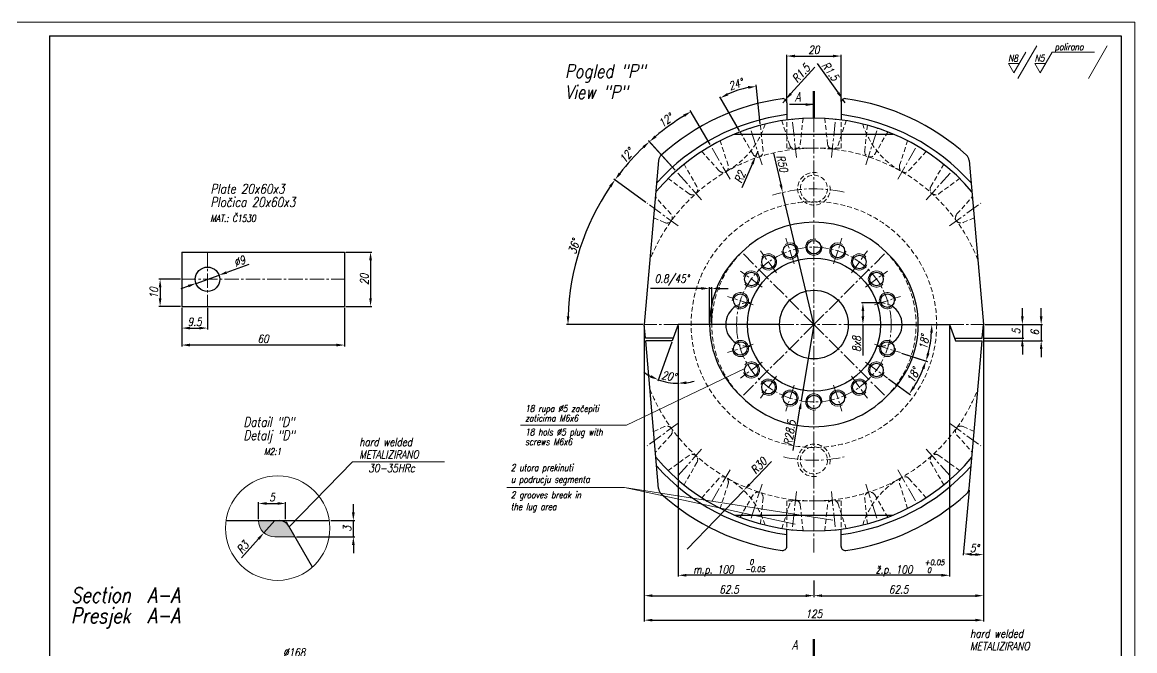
# Model space of a CAD drawing. Extents: x 39 to 1277, y -73 to 631.
# Drawn here: x 469.4 to 879.4, y 399.5 to 631 of the extents above; entities that cross this region are included whole.
import ezdxf

# ---------------------------------------------------------------- set-up
doc = ezdxf.new("R2010")
doc.units = 0
doc.header["$LTSCALE"] = 7
doc.header["$MEASUREMENT"] = 0
doc.linetypes.add('CENTER2', pattern=[1.125, 0.75, -0.125, 0.125, -0.125])
doc.linetypes.add('HIDDEN', pattern=[0.375, 0.25, -0.125])
doc.layers.get('0').update_dxf_attribs({"linetype": 'CONTINUOUS', "lineweight": 15})
for name, color, linetype, lineweight in [('1', 1, 'CENTER2', 15), ('2', 2, 'HIDDEN', 15), ('3', 3, 'CONTINUOUS', 30), ('4', 5, 'CONTINUOUS', 50), ('ENGLISH', 252, 'CONTINUOUS', 18)]:
    doc.layers.add(name, color=color, linetype=linetype, lineweight=lineweight)
doc.styles.add('ITALICT', font='ITALICT.shx', dxfattribs={"width": 0.8, "height": 3})
doc.dimstyles.get("Standard").update_dxf_attribs({"dimtxt": 3, "dimasz": 3, "dimexe": 0.5, "dimexo": 0.5, "dimgap": 0.8, "dimtad": 1, "dimdsep": 46, "dimtxsty": 'ITALICT', "dimcen": 0.09, "dimazin": 2, "dimtfac": 1, "dimtmove": 0, "dimatfit": 3, "dimfxl": 1, "dimtolj": 1, "dimtzin": 0, "dimarcsym": 0})

# ---------------------------------------------------------------- blocks, each defined once
blk = doc.blocks.new('*D4')
at = {"color": 0, "lineweight": -2, "transparency": 16777216}
for p, q in [((751.16, 601.84), (751.16, 619.02)), ((754.16, 618.52), (768.16, 618.52)), ((771.16, 601.84), (771.16, 619.02))]:
    blk.add_line(p, q, dxfattribs=at)
at = {"color": 0, "transparency": 16777216}
for points in [[(754.16, 619.02), (754.16, 618.02), (751.16, 618.52)], [(768.16, 619.02), (768.16, 618.02), (771.16, 618.52)]]:
    blk.add_solid(points, dxfattribs=at)
at = {"color": 0, "transparency": 16777216, "insert": (761.16, 620.82), "char_height": 3, "attachment_point": 5, "style": 'ITALICT'}
blk.add_mtext('\\A1;20', dxfattribs=at)
blk = doc.blocks.new('*D5')
at = {"color": 0, "lineweight": -2, "transparency": 16777216}
for p, q in [((740.46, 583.36), (739.67, 581.53)), ((734.77, 570.11), (738.49, 578.77))]:
    blk.add_line(p, q, dxfattribs=at)
at = {"color": 0, "transparency": 16777216}
blk.add_solid([(738.03, 578.97), (738.95, 578.57), (739.67, 581.53)], dxfattribs=at)
at = {"color": 0, "transparency": 16777216, "insert": (733.92, 573.96), "char_height": 3, "attachment_point": 5, "rotation": 66.7596, "style": 'ITALICT'}
blk.add_mtext('\\A1;R2', dxfattribs=at)
blk = doc.blocks.new('*D6')
at = {"color": 0, "lineweight": -2, "transparency": 16777216}
for p, q in [((722.71, 520.14), (722.71, 533.45)), ((723.59, 520.14), (723.59, 533.45)), ((719.71, 532.95), (700.94, 532.95)), ((723.59, 532.95), (722.71, 532.95)), ((726.59, 532.95), (729.59, 532.95))]:
    blk.add_line(p, q, dxfattribs=at)
at = {"color": 0, "transparency": 16777216}
for points in [[(719.71, 533.45), (719.71, 532.45), (722.71, 532.95)], [(726.59, 533.45), (726.59, 532.45), (723.59, 532.95)]]:
    blk.add_solid(points, dxfattribs=at)
at = {"color": 0, "transparency": 16777216, "insert": (708.83, 536.03), "char_height": 3, "attachment_point": 5, "style": 'ITALICT'}
blk.add_mtext('\\A1;0.8/45%%d', dxfattribs=at)
blk = doc.blocks.new('*D7')
at = {"color": 0, "lineweight": -2, "transparency": 16777216}
for p, q in [((837.99, 522.64), (837.99, 525.64)), ((824.16, 519.64), (838.49, 519.64)), ((837.99, 519.64), (837.99, 514.64)), ((823.73, 514.64), (838.49, 514.64)), ((837.99, 511.64), (837.99, 508.64))]:
    blk.add_line(p, q, dxfattribs=at)
at = {"color": 0, "transparency": 16777216}
for points in [[(837.49, 522.64), (838.49, 522.64), (837.99, 519.64)], [(837.49, 511.64), (838.49, 511.64), (837.99, 514.64)]]:
    blk.add_solid(points, dxfattribs=at)
at = {"color": 0, "transparency": 16777216, "insert": (835.69, 517.14), "char_height": 3, "attachment_point": 5, "rotation": 90, "style": 'ITALICT'}
blk.add_mtext('\\A1;5', dxfattribs=at)
blk = doc.blocks.new('*D8')
at = {"color": 0, "lineweight": -2, "transparency": 16777216}
for p, q in [((844.92, 522.64), (844.92, 525.64)), ((838.49, 519.64), (845.42, 519.64)), ((844.92, 519.64), (844.92, 513.64)), ((823.64, 513.64), (845.42, 513.64)), ((844.92, 510.64), (844.92, 507.64))]:
    blk.add_line(p, q, dxfattribs=at)
at = {"color": 0, "transparency": 16777216}
for points in [[(844.42, 522.64), (845.42, 522.64), (844.92, 519.64)], [(844.42, 510.64), (845.42, 510.64), (844.92, 513.64)]]:
    blk.add_solid(points, dxfattribs=at)
at = {"color": 0, "transparency": 16777216, "insert": (842.62, 516.64), "char_height": 3, "attachment_point": 5, "rotation": 90, "style": 'ITALICT'}
blk.add_mtext('\\A1;6', dxfattribs=at)
blk = doc.blocks.new('*D9')
at = {"color": 0, "lineweight": -2, "transparency": 16777216}
for p, q in [((709.98, 576.49), (700.19, 587.37)), ((699.27, 564.61), (687.44, 573.21))]:
    blk.add_line(p, q, dxfattribs=at)
blk.add_arc((761.16, 519.64), 90.63, 133.8967, 142.1033, dxfattribs=at)
at = {"color": 0, "transparency": 16777216}
for points in [[(697.99, 585.32), (698.67, 584.58), (700.52, 586.99)], [(690.05, 575.01), (689.25, 575.61), (687.84, 572.91)]]:
    blk.add_solid(points, dxfattribs=at)
at = {"color": 0, "transparency": 16777216, "insert": (692.11, 581.83), "char_height": 3, "attachment_point": 5, "rotation": 48, "style": 'ITALICT'}
blk.add_mtext('\\A1;12°', dxfattribs=at)
blk = doc.blocks.new('*D10')
at = {"color": 0, "lineweight": -2, "transparency": 16777216}
for p, q in [((722.91, 585.89), (715.62, 598.52)), ((709.98, 576.49), (700.22, 587.33))]:
    blk.add_line(p, q, dxfattribs=at)
blk.add_arc((761.16, 519.64), 90.58, 121.8976, 130.1024, dxfattribs=at)
at = {"color": 0, "transparency": 16777216}
for points in [[(713.04, 596.98), (713.56, 596.12), (715.87, 598.09)], [(703.14, 588.55), (702.49, 589.31), (700.55, 586.96)]]:
    blk.add_solid(points, dxfattribs=at)
at = {"color": 0, "transparency": 16777216, "insert": (706.57, 594.79), "char_height": 3, "attachment_point": 5, "rotation": 36, "style": 'ITALICT'}
blk.add_mtext('\\A1;12°', dxfattribs=at)
blk = doc.blocks.new('*D11')
at = {"color": 0, "lineweight": -2, "transparency": 16777216}
for p, q in [((746.22, 582.7), (748.94, 571.22)), ((761.16, 519.64), (749.64, 568.3))]:
    blk.add_line(p, q, dxfattribs=at)
at = {"color": 0, "transparency": 16777216}
blk.add_solid([(749.43, 571.33), (748.46, 571.1), (749.64, 568.3)], dxfattribs=at)
at = {"color": 0, "transparency": 16777216, "insert": (749.48, 578.95), "char_height": 3, "attachment_point": 5, "rotation": 283.33, "style": 'ITALICT'}
blk.add_mtext('\\A1;R50', dxfattribs=at)
blk = doc.blocks.new('*D12')
at = {"color": 0, "lineweight": -2, "transparency": 16777216}
for p, q in [((823.66, 479.79), (823.66, 434.4)), ((818.33, 458.71), (816.23, 434.72))]:
    blk.add_line(p, q, dxfattribs=at)
blk.add_arc((823.66, 519.64), 84.74, 267.0284, 267.9716, dxfattribs=at)
at = {"color": 0, "transparency": 16777216}
for points in [[(819.24, 434.52), (819.31, 435.51), (816.28, 435.22)], [(820.67, 435.45), (820.66, 434.45), (823.66, 434.9)]]:
    blk.add_solid(points, dxfattribs=at)
at = {"color": 0, "transparency": 16777216, "insert": (820.34, 437.27), "char_height": 3, "attachment_point": 5, "rotation": 357.6891, "style": 'ITALICT'}
blk.add_mtext('\\A1;5°', dxfattribs=at)
blk = doc.blocks.new('*D13')
at = {"color": 0, "lineweight": -2, "transparency": 16777216}
for p, q in [((698.66, 519.14), (698.66, 419.3)), ((761.16, 425.34), (761.16, 419.3)), ((701.66, 419.8), (758.16, 419.8))]:
    blk.add_line(p, q, dxfattribs=at)
at = {"color": 0, "transparency": 16777216}
for points in [[(701.66, 420.3), (701.66, 419.3), (698.66, 419.8)], [(758.16, 420.3), (758.16, 419.3), (761.16, 419.8)]]:
    blk.add_solid(points, dxfattribs=at)
at = {"color": 0, "transparency": 16777216, "insert": (729.91, 422.1), "char_height": 3, "attachment_point": 5, "style": 'ITALICT'}
blk.add_mtext('\\A1;62.5', dxfattribs=at)
blk = doc.blocks.new('*D14')
at = {"color": 0, "lineweight": -2, "transparency": 16777216}
for p, q in [((823.66, 519.14), (823.66, 419.3)), ((761.16, 425.34), (761.16, 419.3)), ((764.16, 419.8), (820.66, 419.8))]:
    blk.add_line(p, q, dxfattribs=at)
at = {"color": 0, "transparency": 16777216}
for points in [[(764.16, 420.3), (764.16, 419.3), (761.16, 419.8)], [(820.66, 420.3), (820.66, 419.3), (823.66, 419.8)]]:
    blk.add_solid(points, dxfattribs=at)
at = {"color": 0, "transparency": 16777216, "insert": (792.41, 422.1), "char_height": 3, "attachment_point": 5, "style": 'ITALICT'}
blk.add_mtext('\\A1;62.5', dxfattribs=at)
blk = doc.blocks.new('*D15')
at = {"color": 0, "lineweight": -2, "transparency": 16777216}
for p, q in [((698.66, 519.14), (698.66, 410.28)), ((823.66, 519.14), (823.66, 410.28)), ((701.66, 410.78), (820.66, 410.78))]:
    blk.add_line(p, q, dxfattribs=at)
at = {"color": 0, "transparency": 16777216}
for points in [[(701.66, 411.28), (701.66, 410.28), (698.66, 410.78)], [(820.66, 411.28), (820.66, 410.28), (823.66, 410.78)]]:
    blk.add_solid(points, dxfattribs=at)
at = {"color": 0, "transparency": 16777216, "insert": (761.16, 413.08), "char_height": 3, "attachment_point": 5, "style": 'ITALICT'}
blk.add_mtext('\\A1;125', dxfattribs=at)
blk = doc.blocks.new('*D42')
at = {"color": 0, "lineweight": -2, "transparency": 16777216}
for p, q in [((608.63, 396.58), (564.38, 396.58)), ((611.63, 340.92), (611.63, 397.08))]:
    blk.add_line(p, q, dxfattribs=at)
at = {"color": 0, "transparency": 16777216}
blk.add_solid([(608.63, 397.08), (608.63, 396.08), (611.63, 396.58)], dxfattribs=at)
at = {"color": 0, "transparency": 16777216, "insert": (569.63, 398.88), "char_height": 3, "attachment_point": 5, "style": 'ITALICT'}
blk.add_mtext('\\A1;%%c168', dxfattribs=at)
blk = doc.blocks.new('*D46')
at = {"color": 0, "lineweight": -2, "transparency": 16777216}
for p, q in [((741.4, 593.54), (739.89, 607.89)), ((733.72, 591.04), (726.5, 603.54))]:
    blk.add_line(p, q, dxfattribs=at)
blk.add_arc((743.43, 574.22), 33.36, 101.1548, 114.8452, dxfattribs=at)
at = {"color": 0, "transparency": 16777216}
for points in [[(736.9, 607.44), (737.05, 606.45), (739.95, 607.39)], [(729.65, 604.04), (729.19, 604.93), (726.75, 603.1)]]:
    blk.add_solid(points, dxfattribs=at)
at = {"color": 0, "transparency": 16777216, "insert": (732.41, 608.13), "char_height": 3, "attachment_point": 5, "rotation": 18, "style": 'ITALICT'}
blk.add_mtext('\\A1;24°', dxfattribs=at)
blk = doc.blocks.new('*D48')
at = {"color": 0, "lineweight": -2, "transparency": 16777216}
for p, q in [((762.41, 615.73), (770.05, 605)), ((772.66, 601.34), (771.79, 602.56))]:
    blk.add_line(p, q, dxfattribs=at)
at = {"color": 0, "transparency": 16777216}
blk.add_solid([(770.46, 605.29), (769.65, 604.71), (771.79, 602.56)], dxfattribs=at)
at = {"color": 0, "transparency": 16777216, "insert": (767.23, 612.92), "char_height": 3, "attachment_point": 5, "rotation": 305.4766, "style": 'ITALICT'}
blk.add_mtext('\\A1;R1.5', dxfattribs=at)
blk = doc.blocks.new('*D49')
at = {"color": 0, "lineweight": -2, "transparency": 16777216}
for p, q in [((761.55, 614.42), (752.69, 604.67)), ((749.66, 601.34), (750.67, 602.45))]:
    blk.add_line(p, q, dxfattribs=at)
at = {"color": 0, "transparency": 16777216}
blk.add_solid([(752.32, 605), (753.06, 604.33), (750.67, 602.45)], dxfattribs=at)
at = {"color": 0, "transparency": 16777216, "insert": (756.43, 612.2), "char_height": 3, "attachment_point": 5, "rotation": 47.732, "style": 'ITALICT'}
blk.add_mtext('\\A1;R1.5', dxfattribs=at)
blk = doc.blocks.new('*D62')
at = {"color": 0, "lineweight": -2, "transparency": 16777216}
for p, q in [((711.16, 519.14), (711.16, 426.81)), ((811.16, 519.14), (811.16, 426.81)), ((808.16, 427.31), (714.16, 427.31))]:
    blk.add_line(p, q, dxfattribs=at)
at = {"color": 0, "transparency": 16777216}
for points in [[(714.16, 427.81), (714.16, 426.81), (711.16, 427.31)], [(808.16, 427.81), (808.16, 426.81), (811.16, 427.31)]]:
    blk.add_solid(points, dxfattribs=at)
blk = doc.blocks.new('*D63')
at = {"color": 0, "lineweight": -2, "transparency": 16777216}
for p, q in [((785.16, 527.64), (778.72, 527.64)), ((779.22, 524.64), (779.22, 522.64)), ((779.22, 519.64), (779.22, 508.3))]:
    blk.add_line(p, q, dxfattribs=at)
at = {"color": 0, "transparency": 16777216}
for points in [[(778.72, 524.64), (779.72, 524.64), (779.22, 527.64)], [(778.72, 522.64), (779.72, 522.64), (779.22, 519.64)]]:
    blk.add_solid(points, dxfattribs=at)
at = {"color": 0, "transparency": 16777216, "insert": (776.92, 512.47), "char_height": 3, "attachment_point": 5, "rotation": 90, "style": 'ITALICT'}
blk.add_mtext('\\A1;8x8', dxfattribs=at)
blk = doc.blocks.new('*D64')
at = {"color": 0, "lineweight": -2, "transparency": 16777216}
for p, q in [((588.69, 546.32), (598.27, 546.32)), ((597.77, 543.32), (597.77, 529.32)), ((588.69, 526.32), (598.27, 526.32))]:
    blk.add_line(p, q, dxfattribs=at)
at = {"color": 0, "transparency": 16777216}
for points in [[(597.27, 543.32), (598.27, 543.32), (597.77, 546.32)], [(597.27, 529.32), (598.27, 529.32), (597.77, 526.32)]]:
    blk.add_solid(points, dxfattribs=at)
at = {"color": 0, "transparency": 16777216, "insert": (595.47, 536.32), "char_height": 3, "attachment_point": 5, "rotation": 90, "style": 'ITALICT'}
blk.add_mtext('\\A1;20', dxfattribs=at)
blk = doc.blocks.new('*D65')
at = {"color": 0, "lineweight": -2, "transparency": 16777216}
for p, q in [((528.19, 525.82), (528.19, 511.59)), ((588.19, 525.82), (588.19, 511.59)), ((585.19, 512.09), (531.19, 512.09))]:
    blk.add_line(p, q, dxfattribs=at)
at = {"color": 0, "transparency": 16777216}
for points in [[(531.19, 512.59), (531.19, 511.59), (528.19, 512.09)], [(585.19, 512.59), (585.19, 511.59), (588.19, 512.09)]]:
    blk.add_solid(points, dxfattribs=at)
at = {"color": 0, "transparency": 16777216, "insert": (558.19, 514.39), "char_height": 3, "attachment_point": 5, "style": 'ITALICT'}
blk.add_mtext('\\A1;60', dxfattribs=at)
blk = doc.blocks.new('*D66')
at = {"color": 0, "lineweight": -2, "transparency": 16777216}
for p, q in [((528.19, 525.82), (528.19, 517.84)), ((537.69, 525.82), (537.69, 517.84)), ((531.19, 518.34), (534.69, 518.34))]:
    blk.add_line(p, q, dxfattribs=at)
at = {"color": 0, "transparency": 16777216}
for points in [[(531.19, 518.84), (531.19, 517.84), (528.19, 518.34)], [(534.69, 518.84), (534.69, 517.84), (537.69, 518.34)]]:
    blk.add_solid(points, dxfattribs=at)
at = {"color": 0, "transparency": 16777216, "insert": (532.94, 520.64), "char_height": 3, "attachment_point": 5, "style": 'ITALICT'}
blk.add_mtext('\\A1;9.5', dxfattribs=at)
blk = doc.blocks.new('*D67')
at = {"color": 0, "lineweight": -2, "transparency": 16777216}
for p, q in [((527.69, 536.32), (519.72, 536.32)), ((520.22, 533.32), (520.22, 529.32)), ((527.69, 526.32), (519.72, 526.32))]:
    blk.add_line(p, q, dxfattribs=at)
at = {"color": 0, "transparency": 16777216}
for points in [[(519.72, 533.32), (520.72, 533.32), (520.22, 536.32)], [(519.72, 529.32), (520.72, 529.32), (520.22, 526.32)]]:
    blk.add_solid(points, dxfattribs=at)
at = {"color": 0, "transparency": 16777216, "insert": (517.92, 531.32), "char_height": 3, "attachment_point": 5, "rotation": 90, "style": 'ITALICT'}
blk.add_mtext('\\A1;10', dxfattribs=at)
blk = doc.blocks.new('*D68')
at = {"color": 0, "lineweight": -2, "transparency": 16777216}
for p, q in [((552.97, 541.75), (544.76, 538.83)), ((533.45, 534.81), (541.93, 537.83)), ((530.62, 533.81), (527.8, 532.8))]:
    blk.add_line(p, q, dxfattribs=at)
at = {"color": 0, "transparency": 16777216}
for points in [[(544.59, 539.3), (544.92, 538.36), (541.93, 537.83)], [(530.46, 534.28), (530.79, 533.34), (533.45, 534.81)]]:
    blk.add_solid(points, dxfattribs=at)
at = {"color": 0, "transparency": 16777216, "insert": (549.5, 542.96), "char_height": 3, "attachment_point": 5, "rotation": 19.5748, "style": 'ITALICT'}
blk.add_mtext('\\A1;∅9', dxfattribs=at)
blk = doc.blocks.new('*D72')
at = {"color": 0, "lineweight": -2, "transparency": 16777216}
for p, q in [((699.27, 564.61), (687.43, 573.21)), ((698.16, 519.64), (670.03, 519.64))]:
    blk.add_line(p, q, dxfattribs=at)
blk.add_arc((761.16, 519.64), 90.64, 145.8965, 178.1035, dxfattribs=at)
at = {"color": 0, "transparency": 16777216}
for points in [[(685.7, 570.75), (686.52, 570.18), (687.84, 572.92)], [(671.07, 522.64), (670.07, 522.65), (670.53, 519.64)]]:
    blk.add_solid(points, dxfattribs=at)
at = {"color": 0, "transparency": 16777216, "insert": (672.77, 548.36), "char_height": 3, "attachment_point": 5, "rotation": 72, "style": 'ITALICT'}
blk.add_mtext('\\A1;36°', dxfattribs=at)
blk = doc.blocks.new('*D73')
at = {"color": 0, "lineweight": -2, "transparency": 16777216}
for p, q in [((745.56, 469.24), (737.38, 460.73)), ((714.5, 436.95), (735.3, 458.57))]:
    blk.add_line(p, q, dxfattribs=at)
at = {"color": 0, "transparency": 16777216}
blk.add_solid([(737.02, 461.08), (737.74, 460.39), (735.3, 458.57)], dxfattribs=at)
at = {"color": 0, "transparency": 16777216, "insert": (740.85, 467.66), "char_height": 3, "attachment_point": 5, "rotation": 46.1102, "style": 'ITALICT'}
blk.add_mtext('\\A1;R30', dxfattribs=at)
blk = doc.blocks.new('*D83')
at = {"color": 0, "lineweight": -2, "transparency": 16777216}
for p, q in [((761.16, 519.64), (756.51, 491.53)), ((753.48, 473.2), (756.02, 488.57))]:
    blk.add_line(p, q, dxfattribs=at)
at = {"color": 0, "transparency": 16777216}
blk.add_solid([(755.53, 488.65), (756.52, 488.49), (756.51, 491.53)], dxfattribs=at)
at = {"color": 0, "transparency": 16777216, "insert": (752.24, 479.78), "char_height": 3, "attachment_point": 5, "rotation": 80.6045, "style": 'ITALICT'}
blk.add_mtext('\\A1;R28.5', dxfattribs=at)
blk = doc.blocks.new('*D84')
at = {"color": 0, "lineweight": -2, "transparency": 16777216}
blk.add_line((793.5, 509.14), (802.97, 506.06), dxfattribs=at)
blk.add_arc((761.16, 519.64), 43.46, 345.9561, 356.0439, dxfattribs=at)
at = {"color": 0, "transparency": 16777216}
for points in [[(804.02, 516.66), (805.02, 516.63), (804.62, 519.64)], [(803.8, 508.96), (802.84, 509.24), (802.49, 506.22)]]:
    blk.add_solid(points, dxfattribs=at)
at = {"color": 0, "transparency": 16777216, "insert": (801.81, 513.21), "char_height": 3, "attachment_point": 5, "rotation": 81, "style": 'ITALICT'}
blk.add_mtext('\\A1;18°', dxfattribs=at)
blk = doc.blocks.new('*D85')
at = {"color": 0, "lineweight": -2, "transparency": 16777216}
for p, q in [((793.5, 509.14), (802.95, 506.07)), ((788.67, 499.66), (796.71, 493.82))]:
    blk.add_line(p, q, dxfattribs=at)
blk.add_arc((761.16, 519.64), 43.43, 327.9583, 338.0417, dxfattribs=at)
at = {"color": 0, "transparency": 16777216}
for points in [[(800.98, 503.57), (801.92, 503.23), (802.47, 506.22)], [(798.4, 496.32), (797.57, 496.88), (796.3, 494.11)]]:
    blk.add_solid(points, dxfattribs=at)
at = {"color": 0, "transparency": 16777216, "insert": (797.81, 500.97), "char_height": 3, "attachment_point": 5, "rotation": 63, "style": 'ITALICT'}
blk.add_mtext('\\A1;18°', dxfattribs=at)
blk = doc.blocks.new('*D86')
at = {"color": 0, "lineweight": -2, "transparency": 16777216}
for p, q in [((711.16, 518.64), (711.16, 497.52)), ((708.81, 513.17), (703.6, 498.85))]:
    blk.add_line(p, q, dxfattribs=at)
for start, end in [(234.0919, 242.0459), (250, 270), (277.9541, 285.9081)]:
    blk.add_arc((711.16, 519.64), 21.63, start, end, dxfattribs=at)
at = {"color": 0, "transparency": 16777216}
for points in [[(701.23, 501), (700.82, 500.08), (703.77, 499.32)], [(714.19, 497.73), (714.12, 498.72), (711.16, 498.02)]]:
    blk.add_solid(points, dxfattribs=at)
at = {"color": 0, "transparency": 16777216, "insert": (707.73, 500.62), "char_height": 3, "attachment_point": 5, "rotation": 349.7577, "style": 'ITALICT'}
blk.add_mtext('\\A1;20°', dxfattribs=at)
blk = doc.blocks.new('*D95')
at = {"color": 0, "lineweight": -2, "transparency": 16777216}
for p, q in [((562.48, 447.45), (558.49, 442.97)), ((550.25, 433.7), (556.5, 440.72))]:
    blk.add_line(p, q, dxfattribs=at)
at = {"color": 0, "transparency": 16777216}
blk.add_solid([(556.13, 441.06), (556.87, 440.39), (558.49, 442.97)], dxfattribs=at)
at = {"color": 0, "transparency": 16777216, "insert": (550.66, 437.62), "char_height": 3, "attachment_point": 5, "rotation": 48.3481, "style": 'ITALICT'}
blk.add_mtext('\\A1;R3', dxfattribs=at)
blk = doc.blocks.new('*D96')
at = {"color": 0, "lineweight": -2, "transparency": 16777216}
for p, q in [((591.43, 450.45), (591.43, 453.45)), ((583.08, 447.45), (591.93, 447.45)), ((591.43, 441.45), (591.43, 447.45)), ((570.44, 441.45), (591.93, 441.45)), ((591.43, 438.45), (591.43, 435.45))]:
    blk.add_line(p, q, dxfattribs=at)
at = {"color": 0, "transparency": 16777216}
for points in [[(590.93, 450.45), (591.93, 450.45), (591.43, 447.45)], [(590.93, 438.45), (591.93, 438.45), (591.43, 441.45)]]:
    blk.add_solid(points, dxfattribs=at)
at = {"color": 0, "transparency": 16777216, "insert": (589.13, 444.45), "char_height": 3, "attachment_point": 5, "rotation": 90, "style": 'ITALICT'}
blk.add_mtext('\\A1;3', dxfattribs=at)
blk = doc.blocks.new('*D97')
at = {"color": 0, "lineweight": -2, "transparency": 16777216}
for p, q in [((556.48, 447.95), (556.48, 454.26)), ((559.48, 453.76), (563.48, 453.76)), ((566.48, 447.95), (566.48, 454.26))]:
    blk.add_line(p, q, dxfattribs=at)
at = {"color": 0, "transparency": 16777216}
for points in [[(559.48, 454.26), (559.48, 453.26), (556.48, 453.76)], [(563.48, 454.26), (563.48, 453.26), (566.48, 453.76)]]:
    blk.add_solid(points, dxfattribs=at)
at = {"color": 0, "transparency": 16777216, "insert": (561.48, 456.06), "char_height": 3, "attachment_point": 5, "style": 'ITALICT'}
blk.add_mtext('\\A1;5', dxfattribs=at)

msp = doc.modelspace()

# ---------------------------------------------------------------- hatches: boundary and pattern name
h = msp.add_hatch(color=256)
h.dxf.hatch_style = 1
h.paths.add_polyline_path([(569.9442, 441.4484), (567.6348, 445.4484, 0.26794919), (564.1707, 447.4484), (556.4801, 447.4484, 0.41421356), (562.4801, 441.4484)])

# ---------------------------------------------------------------- linework, layer by layer
for p, q in [((459.4079, 630.9628), (879.4079, 630.9628)), ((879.4079, 630.9628), (879.4079, 12.3608)), ((839.3242, 620.0084), (834.8661, 612.2867)), ((843.3166, 622.3451), (836.354, 610.2855)), ((849.0134, 620.0084), (844.5553, 612.2867)), ((849.0134, 620.0084), (864.5905, 620.0084)), ((869.2749, 622.3451), (862.3123, 610.2855)), ((832.8626, 615.7569), (836.8696, 615.7569)), ((834.8661, 612.2867), (832.8626, 615.7569)), ((842.5518, 615.7569), (846.5588, 615.7569)), ((844.5553, 612.2867), (842.5518, 615.7569)), ((692.0413, 482.6299), (735.6846, 503.5092)), ((653.0171, 482.6299), (692.0413, 482.6299)), ((591.0814, 469.0743), (567.8376, 445.0972)), ((625.0301, 469.0743), (591.0814, 469.0743)), ((647.9492, 459.5866), (691.3542, 459.5866)), ((768.1589, 447.6477), (691.3542, 459.5866)), ((691.3542, 459.5866), (754.298, 446.1823)), ((562.4801, 441.4484), (569.9442, 441.4484))]:
    msp.add_line(p, q)
msp.add_circle((563.545, 444.6808), 19.2369)
for centre, radius, start, end in [((752.3573, 546.7492), 3, 182.315932, 125.92906), ((761.1642, 548.1441), 3, 76.032131, 8.795475), ((769.9712, 546.7492), 3, 54.07094, 357.684068), ((744.4124, 542.7011), 3, 200.315932, 143.92906), ((777.9161, 542.7011), 3, 36.07094, 339.684068), ((738.1073, 536.3959), 3, 218.315932, 161.92906), ((784.2212, 536.3959), 3, 18.07094, 321.684068), ((734.0591, 528.4511), 3, 236.315932, 179.92906), ((788.2694, 528.4511), 3, 0.07094, 303.684068), ((734.0591, 510.8371), 3, 180.07094, 123.684068), ((788.2694, 510.8371), 3, 56.315932, 359.92906), ((738.1073, 502.8922), 3, 198.07094, 141.684068), ((784.2212, 502.8922), 3, 38.315932, 341.92906), ((744.4124, 496.5871), 3, 216.07094, 159.684068), ((777.9161, 496.5871), 3, 20.315932, 323.92906), ((752.3573, 492.539), 3, 234.07094, 177.684068), ((761.1642, 491.1441), 3, 351.204525, 283.967869), ((769.9712, 492.539), 3, 2.315932, 305.92906), ((562.4801, 447.4484), 6, 180, 270)]:
    msp.add_arc(centre, radius, start, end)
at = {"layer": '1'}
for p, q in [((761.1642, 519.6441), (761.1642, 604.4283)), ((754.7007, 581.1402), (753.2201, 595.2277)), ((767.6277, 581.1402), (769.1084, 595.2277)), ((742.0562, 578.4525), (737.6789, 591.9244)), ((780.2723, 578.4525), (784.6495, 591.9244)), ((730.2468, 573.1946), (723.1642, 585.462)), ((792.0817, 573.1946), (799.1642, 585.462)), ((719.7886, 565.5963), (710.3103, 576.1231)), ((802.5398, 565.5963), (812.0182, 576.1231)), ((711.1388, 555.9897), (699.6789, 564.3157)), ((811.1897, 555.9897), (822.6495, 564.3157)), ((753.9023, 541.9939), (750.8122, 551.5045)), ((768.4261, 541.9939), (771.5163, 551.5045)), ((537.6898, 546.3207), (537.6898, 526.3207)), ((761.1642, 519.6441), (734.5417, 546.2666)), ((747.3513, 538.656), (741.4734, 546.7461)), ((761.1642, 519.6441), (787.7868, 546.2666)), ((774.9772, 538.656), (780.855, 546.7461)), ((742.1523, 533.457), (734.0622, 539.3349)), ((780.1761, 533.457), (788.2663, 539.3349)), ((528.1898, 536.3207), (588.1898, 536.3207)), ((738.8144, 526.906), (729.3038, 529.9961)), ((783.5141, 526.906), (793.0246, 529.9961)), ((711.1642, 519.6441), (698.6642, 519.6441)), ((761.1642, 519.6441), (734.5417, 493.0215)), ((748.5142, 519.6441), (773.8142, 519.6441)), ((761.1642, 519.6441), (787.7868, 493.0215)), ((761.1642, 519.6441), (761.1642, 434.8599)), ((811.1642, 519.6441), (823.6642, 519.6441)), ((738.8144, 512.3822), (729.3038, 509.292)), ((783.5141, 512.3822), (793.0246, 509.292)), ((742.1523, 505.8311), (734.0622, 499.9533)), ((780.1761, 505.8311), (788.2663, 499.9533)), ((747.3513, 500.6322), (741.4734, 492.542)), ((774.9772, 500.6322), (780.855, 492.542)), ((753.9023, 497.2942), (750.8122, 487.7837)), ((768.4261, 497.2942), (771.5163, 487.7837)), ((711.1388, 483.2984), (699.6789, 474.9724)), ((811.1897, 483.2984), (822.6495, 474.9724)), ((719.7886, 473.6918), (710.3103, 463.1651)), ((802.5398, 473.6918), (812.0182, 463.1651)), ((730.2468, 466.0935), (723.1642, 453.8261)), ((792.0817, 466.0935), (799.1642, 453.8261)), ((742.0562, 460.8356), (737.6789, 447.3638)), ((780.2723, 460.8356), (784.6495, 447.3638)), ((754.7007, 458.1479), (753.2201, 444.0604)), ((767.6277, 458.1479), (769.1084, 444.0604))]:
    msp.add_line(p, q, dxfattribs=at)
for radius, start, end in [(50, 77.077478, 107.769949), (28.5, 0.000016, 179.999984), (28.5, 180.000016, 359.999984), (50, 257.077478, 282.922522)]:
    msp.add_arc((761.1642, 519.6441), radius, start, end, dxfattribs=at)
at = {"layer": '2'}
for p, q in [((752.2587, 585.659), (749.3163, 594.7149)), ((751.1642, 584.5941), (751.1642, 594.9833)), ((756.1499, 586.068), (757.1452, 595.5377)), ((766.1786, 586.068), (765.1833, 595.5377)), ((770.0698, 585.659), (773.0122, 594.7149)), ((771.1642, 584.5941), (771.1642, 594.9833)), ((738.728, 582.3648), (733.9671, 590.6111)), ((742.4491, 583.5739), (741.4538, 593.0436)), ((779.8793, 583.5739), (780.8746, 593.0436)), ((783.6004, 582.3648), (788.3614, 590.6111)), ((729.5663, 578.2858), (726.6239, 587.3417)), ((792.7621, 578.2858), (795.7046, 587.3417)), ((726.1779, 576.3295), (719.8065, 583.4057)), ((761.1642, 584.5941), (751.1642, 584.5941)), ((761.1642, 584.5941), (771.1642, 584.5941)), ((796.1505, 576.3295), (802.5219, 583.4057)), ((718.0645, 570.4348), (713.3036, 578.681)), ((804.2639, 570.4348), (809.0249, 578.681)), ((715.1569, 567.8167), (707.4535, 573.4136)), ((807.1716, 567.8167), (814.8749, 573.4136)), ((708.4464, 560.3639), (702.7776, 566.6598)), ((813.8821, 560.3639), (819.5509, 566.6598)), ((706.1466, 557.1986), (702.1072, 558.9971)), ((816.1818, 557.1986), (820.2213, 558.9971)), ((706.1466, 482.0895), (702.1072, 480.2911)), ((816.1818, 482.0895), (820.2213, 480.2911)), ((708.4464, 478.9242), (702.7776, 472.6283)), ((813.8821, 478.9242), (819.5509, 472.6283)), ((715.1569, 471.4714), (707.4535, 465.8746)), ((718.0645, 468.8534), (713.3036, 460.6071)), ((804.2639, 468.8534), (809.0249, 460.6071)), ((807.1716, 471.4714), (814.8749, 465.8746)), ((726.1779, 462.9586), (719.8065, 455.8825)), ((729.5663, 461.0023), (726.6239, 451.9465)), ((792.7621, 461.0023), (795.7046, 451.9465)), ((796.1505, 462.9586), (802.5219, 455.8825)), ((738.728, 456.9233), (733.9671, 448.6771)), ((742.4491, 455.7142), (741.4538, 446.2445)), ((779.8793, 455.7142), (780.8746, 446.2445)), ((783.6004, 456.9233), (788.3614, 448.6771)), ((752.2587, 453.6291), (749.3163, 444.5733)), ((751.1642, 454.6941), (751.1642, 444.3048)), ((761.1642, 454.6941), (751.1642, 454.6941)), ((756.1499, 453.2202), (757.1452, 443.7504)), ((761.1642, 454.6941), (771.1642, 454.6941)), ((766.1786, 453.2202), (765.1833, 443.7504)), ((770.0698, 453.6291), (773.0122, 444.5733)), ((771.1642, 454.6941), (771.1642, 444.3048)), ((567.6348, 445.4484), (566.4801, 447.4484))]:
    msp.add_line(p, q, dxfattribs=at)
for centre, radius in [((761.1642, 569.6441), 5), ((761.1642, 519.6441), 45.25), ((761.1642, 469.6441), 5)]:
    msp.add_circle(centre, radius, dxfattribs=at)
for centre, radius, start, end in [((714.5008, 602.3364), 30, 299.436134, 342.833101), ((807.8277, 602.3364), 30, 197.166899, 240.563866), ((761.1642, 519.6441), 64.95, 21.540868, 158.459132), ((740.4601, 583.3648), 2, 210, 6), ((754.1608, 586.277), 2, 198, 354), ((768.1676, 586.277), 2, 186, 342), ((781.8684, 583.3648), 2, 174, 330), ((727.6642, 577.6678), 2, 222, 18), ((794.6642, 577.6678), 2, 162, 318), ((761.1642, 569.6441), 6, 78.435826, 13.869365), ((716.3325, 569.4348), 2, 234, 30), ((805.996, 569.4348), 2, 150, 306), ((706.9601, 559.0257), 2, 246, 42), ((815.3684, 559.0257), 2, 138, 294), ((761.1642, 519.6441), 37.65, 134.999991, 225), ((761.1642, 519.6441), 37.65, 315, 45.000009), ((736.6642, 519.6441), 8, 91.720313, 121.236054), ((785.6642, 519.6441), 8, 58.763946, 88.279687), ((736.6642, 519.6441), 8, 238.763946, 268.279687), ((785.6642, 519.6441), 8, 271.720313, 301.236054), ((761.1642, 519.6441), 64.95, 201.540868, 338.459132), ((706.9601, 480.2625), 2, 318, 114), ((815.3684, 480.2625), 2, 66, 222), ((761.1642, 469.6441), 6, 346.130635, 281.564174), ((716.3325, 469.8534), 2, 330, 126), ((805.996, 469.8534), 2, 54, 210), ((727.6642, 461.6204), 2, 342, 138), ((794.6642, 461.6204), 2, 42, 198), ((714.5008, 436.9517), 30, 17.166899, 60.563866), ((807.8277, 436.9517), 30, 119.436134, 162.833101), ((740.4601, 455.9233), 2, 354, 150), ((781.8684, 455.9233), 2, 30, 186), ((754.1608, 453.0111), 2, 6, 162), ((768.1676, 453.0111), 2, 18, 174)]:
    msp.add_arc(centre, radius, start, end, dxfattribs=at)
at = {"layer": '3'}
for p, q in [((479.4079, 625.9628), (479.4079, 17.3608)), ((479.4079, 625.9628), (874.4079, 625.9628)), ((874.4079, 625.9628), (874.4079, 17.3608)), ((751.1642, 601.3386), (751.1642, 594.9833)), ((771.1642, 601.3386), (771.1642, 594.9833)), ((731.9242, 589.7941), (790.4042, 589.7941)), ((703.9515, 580.0782), (698.6642, 519.6441)), ((818.3769, 580.0782), (823.6642, 519.6441)), ((528.1898, 546.3207), (588.1898, 546.3207)), ((528.1898, 546.3207), (528.1898, 526.3207)), ((588.1898, 546.3207), (588.1898, 526.3207)), ((528.1898, 526.3207), (588.1898, 526.3207)), ((699.1017, 514.6441), (698.6642, 519.6441)), ((711.1642, 519.6441), (708.9804, 513.6441)), ((748.5142, 519.6441), (711.1642, 519.6441)), ((773.8142, 519.6441), (811.1642, 519.6441)), ((811.1642, 519.6441), (813.3481, 513.6441)), ((823.2268, 514.6441), (823.6642, 519.6441)), ((709.3444, 514.6441), (699.1017, 514.6441)), ((703.9515, 459.21), (699.1892, 513.6441)), ((708.9804, 513.6441), (699.1892, 513.6441)), ((812.9841, 514.6441), (823.2268, 514.6441)), ((813.3481, 513.6441), (823.1393, 513.6441)), ((818.3769, 459.21), (823.1393, 513.6441)), ((544.5082, 447.4484), (582.5818, 447.4484)), ((731.9242, 449.4941), (790.4042, 449.4941)), ((576.3608, 430.3345), (567.6348, 445.4484)), ((751.1642, 437.9495), (751.1642, 444.3048)), ((771.1642, 437.9495), (771.1642, 444.3048))]:
    msp.add_line(p, q, dxfattribs=at)
for centre, radius in [((761.1642, 548.1441), 2.5), ((752.3573, 546.7492), 2.5), ((769.9712, 546.7492), 2.5), ((761.1642, 519.6441), 24.5), ((744.4124, 542.7011), 2.5), ((777.9161, 542.7011), 2.5), ((537.6898, 536.3207), 4.5), ((738.1073, 536.3959), 2.5), ((784.2212, 536.3959), 2.5), ((734.0591, 528.4511), 2.5), ((761.1642, 519.6441), 12.65), ((788.2694, 528.4511), 2.5), ((734.0591, 510.8371), 2.5), ((788.2694, 510.8371), 2.5), ((738.1073, 502.8922), 2.5), ((784.2212, 502.8922), 2.5), ((744.4124, 496.5871), 2.5), ((777.9161, 496.5871), 2.5), ((752.3573, 492.539), 2.5), ((761.1642, 491.1441), 2.5), ((769.9712, 492.539), 2.5)]:
    msp.add_circle(centre, radius, dxfattribs=at)
for centre, radius, start, end in [((761.1642, 519.6441), 84, 98.012778, 132.023361), ((749.6642, 601.3386), 1.5, 0, 98.012778), ((772.6642, 601.3386), 1.5, 81.987222, 180), ((761.1642, 519.6441), 84, 47.976639, 81.987222), ((761.1642, 519.6441), 76, 39.991307, 140.008693), ((761.1642, 519.6441), 77.95, 97.370637, 138.01042), ((761.1642, 519.6441), 77.95, 41.98958, 82.629363), ((706.9401, 579.8167), 3, 132.023361, 175), ((815.3884, 579.8167), 3, 5, 47.976639), ((761.1642, 519.6441), 37.65, 44.999975, 134.999975), ((758.5906, 519.6441), 35.8763, 132.092389, 227.907639), ((763.7379, 519.6441), 35.8763, 312.092361, 47.907611), ((736.6642, 519.6441), 8, 121.236054, 238.76385), ((736.6642, 519.6441), 8, 80.603523, 91.720313), ((785.6642, 519.6441), 8, 88.279687, 99.396477), ((785.6642, 519.6441), 8, 301.23615, 58.763946), ((736.6642, 519.6441), 8, 268.279726, 279.396477), ((785.6642, 519.6441), 8, 260.603523, 271.720274), ((761.1642, 519.6441), 37.65, 224.999999, 315.000025), ((761.1642, 519.6441), 76, 219.991307, 320.008693), ((761.1642, 519.6441), 77.95, 221.98958, 262.629363), ((761.1642, 519.6441), 77.95, 277.370637, 318.01042), ((706.9401, 459.4714), 3, 185, 227.976639), ((815.3884, 459.4714), 3, 312.023361, 355), ((761.1642, 519.6441), 84, 227.976639, 261.987222), ((761.1642, 519.6441), 84, 278.012778, 312.023361), ((564.1707, 443.4484), 4, 30, 90), ((749.6642, 437.9495), 1.5, 261.987222, 0), ((772.6642, 437.9495), 1.5, 180, 278.012778)]:
    msp.add_arc(centre, radius, start, end, dxfattribs=at)
at = {"layer": '4'}
for p, q in [((761.1642, 605.6441), (761.1642, 595.6441)), ((761.1642, 403.8369), (761.1642, 393.8369))]:
    msp.add_line(p, q, dxfattribs=at)

# ---------------------------------------------------------------- texts
at = {"style": 'ITALICT', "width": 0.8}
for s, height, p in [('polirano', 2.5, (849.898, 620.6764)), ('Pogled "P"', 5, (669.3861, 610.4706)), ('N8', 2.5, (832.7684, 616.455)), ('N5', 2.5, (842.5463, 616.4995)), ('A', 3.5, (754.1202, 601.7695)), ('Pločica 20x60x3', 3.5, (538.7476, 562.9928)), ('MAT.: Č1530', 2.5, (538.7476, 557.5238)), ('18 rupa %%C5 začepiti', 2.5, (654.7469, 487.4765)), ('zaticima M6x6', 2.5, (654.7469, 483.9077)), ('Detalj "D"', 3.5, (550.9737, 477.1185)), ('M2:1', 2.5, (558.5158, 471.6495)), ('METALIZIRANO', 3, (593.5965, 470.2736)), ('30-35HRc', 3, (596.9574, 465.2653)), ('2 utora prekinuti', 2.5, (649.4874, 465.6986)), ('u podrucju segmenta', 2.5, (649.4874, 461.3605)), ('m.p. 100', 3, (716.6909, 427.9104)), ('-0.05', 2, (735.8273, 428.5325)), ('  0', 2, (734.9493, 431.1714)), ('ž.p. 100', 3, (783.9458, 427.9104)), ('+0.05', 2, (801.9611, 431.0348)), ('  0', 2, (800.4237, 428.1575)), ('Presjek  A-A', 5.625, (487.3933, 409.6677)), ('A', 3.5, (752.9969, 399.9623)), ('METALIZIRANO', 3, (818.739, 399.7151))]:
    msp.add_text(s, height=height, dxfattribs=at).set_placement(p)
at = {"layer": 'ENGLISH', "style": 'ITALICT', "width": 0.8}
for s, height, p in [('View "P"', 5, (669.3861, 602.7305)), ('Plate 20x60x3', 3.5, (538.7476, 567.8864)), ('Datail "D"', 3.5, (550.9737, 482.0121)), ('18 hols %%C5 plug with', 2.5, (654.7469, 478.7965)), ('hard welded', 3, (593.5965, 474.8931)), ('screws M6x6', 2.5, (654.7469, 475.2277)), ('2 grooves break in', 2.5, (649.4874, 455.6699)), ('the lug area', 2.5, (649.4874, 451.3318)), ('Section  A-A', 5.625, (487.3933, 417.2132)), ('hard welded', 3, (818.739, 404.3345))]:
    msp.add_text(s, height=height, dxfattribs=at).set_placement(p)

# ---------------------------------------------------------------- dimensions: what is measured, and where the dimension line sits
for base, p1, p2, picture, middle in [((771.1642, 618.5166), (751.1642, 601.3386), (771.1642, 601.3386), '*D4', (761.1642, 620.8166)), ((528.1898, 512.0882), (588.1898, 526.3207), (528.1898, 526.3207), '*D65', (558.1898, 514.3882)), ((537.6898, 518.3397), (528.1898, 526.3207), (537.6898, 526.3207), '*D66', (532.9398, 520.6397)), ((761.1642, 419.8019), (698.6642, 519.6441), (761.1642, 425.8356), '*D13', (729.9142, 422.1019)), ((823.6642, 410.7824), (698.6642, 519.6441), (823.6642, 519.6441), '*D15', (761.1642, 413.0824))]:
    dim = msp.add_linear_dim(base=base, p1=p1, p2=p2, dimstyle='Standard')
    dim.commit()
    dim.dimension.update_dxf_attribs({"geometry": picture, "text_midpoint": middle})
for center, mpoint, picture, middle in [((749.6642, 601.3386), (750.6731, 602.4486), '*D49', (756.4274, 612.1991)), ((772.6642, 601.3386), (771.7937, 602.5601), '*D48', (767.2329, 612.9227)), ((761.1642, 519.6441), (749.6363, 568.297), '*D11', (749.4765, 578.9471)), ((761.1642, 519.6441), (756.5116, 491.5264), '*D83', (752.2369, 479.781)), ((714.5008, 436.9517), (735.299, 458.5719), '*D73', (740.8515, 467.6615))]:
    dim = msp.add_radius_dim(center=center, mpoint=mpoint, dimstyle='Standard')
    dim.commit()
    dim.dimension.update_dxf_attribs({"geometry": picture, "text_midpoint": middle})
for base, line1, line2, picture, middle in [((735.363, 606.5819), ((742.4491, 583.5739), (741.4538, 593.0436)), ((738.728, 582.3648), (733.9671, 590.6111)), '*D46', (732.4142, 608.1275)), ((710.5105, 594.7413), ((730.2468, 573.1946), (723.1642, 585.462)), ((719.7886, 565.5963), (710.3103, 576.1231)), '*D10', (706.5686, 594.7885)), ((695.9717, 582.5997), ((719.7886, 565.5963), (710.3103, 576.1231)), ((711.1388, 555.9897), (699.6789, 564.3157)), '*D9', (692.1051, 581.8252)), ((678.3613, 556.5103), ((711.1642, 519.6441), (698.6642, 519.6441)), ((711.1388, 555.9897), (699.6789, 564.3157)), '*D72', (672.7739, 548.3638)), ((803.6714, 510.6089), ((783.5141, 512.3822), (793.0246, 509.292)), ((773.8142, 519.6441), (811.1642, 519.6441)), '*D84', (801.8143, 513.2057)), ((798.7789, 497.9272), ((780.1761, 505.8311), (788.2663, 499.9533)), ((783.5141, 512.3822), (793.0246, 509.292)), '*D85', (797.8146, 500.9698))]:
    dim = msp.add_angular_dim_2l(base=base, line1=line1, line2=line2, dimstyle='Standard')
    dim.commit()
    dim.dimension.update_dxf_attribs({"geometry": picture, "text_midpoint": middle})
dim = msp.add_radius_dim(center=(740.4601, 583.3648), mpoint=(739.6709, 581.5271), dimstyle='Standard')
dim.commit()
dim.dimension.update_dxf_attribs({"geometry": '*D5', "text_midpoint": (736.0309, 573.0508), "dimtype": 164})
dim = msp.add_diameter_dim_2p(p1=(533.4498, 534.813), p2=(541.9297, 537.8283), dimstyle='Standard')
dim.commit()
dim.dimension.update_dxf_attribs({"geometry": '*D68', "text_midpoint": (549.5044, 542.9629)})
for base, p1, p2, angle, picture, middle in [((597.7688, 526.3207), (588.1898, 546.3207), (588.1898, 526.3207), 90, '*D64', (595.4688, 536.3207)), ((520.2215, 526.3207), (528.1898, 536.3207), (528.1898, 526.3207), 90, '*D67', (517.9215, 531.3207)), ((844.9165, 513.6441), (837.9857, 519.6441), (823.1393, 513.6441), 270, '*D8', (842.6165, 516.6441)), ((837.9857, 514.6441), (823.6642, 519.6441), (823.2268, 514.6441), 270, '*D7', (835.6857, 517.1441))]:
    dim = msp.add_linear_dim(base=base, p1=p1, p2=p2, angle=angle, dimstyle='Standard')
    dim.commit()
    dim.dimension.update_dxf_attribs({"geometry": picture, "text_midpoint": middle})
dim = msp.add_linear_dim(base=(723.5892, 532.9487), p1=(722.7142, 519.6441), p2=(723.5892, 519.6441), text='0.8/45%%d', dimstyle='Standard')
dim.commit()
dim.dimension.update_dxf_attribs({"geometry": '*D6', "text_midpoint": (708.8285, 532.9487), "dimtype": 160})
dim = msp.add_linear_dim(base=(779.2187, 519.6441), p1=(785.6642, 527.6441), p2=(779.2187, 519.6441), angle=90, text='<>x8', dimstyle='Standard')
dim.commit()
dim.dimension.update_dxf_attribs({"geometry": '*D63', "text_midpoint": (776.9187, 512.4726)})
for base, line1, line2, picture, middle in [((708.6535, 498.1629), ((711.1642, 519.6441), (708.9804, 513.6441)), ((711.1642, 519.6441), (711.1642, 519.1441)), '*D86', (707.3187, 498.3613)), ((818.7368, 435.0439), ((818.3769, 459.21), (823.6205, 519.1441)), ((823.6642, 519.6441), (823.6642, 480.2911)), '*D12', (820.2473, 434.9695))]:
    dim = msp.add_angular_dim_2l(base=base, line1=line1, line2=line2, dimstyle='Standard')
    dim.commit()
    dim.dimension.update_dxf_attribs({"geometry": picture, "text_midpoint": middle, "dimtype": 162})
dim = msp.add_linear_dim(base=(711.1642, 427.3053), p1=(811.1642, 519.6441), p2=(711.1642, 519.6441), text=' ', dimstyle='Standard')
dim.commit()
dim.dimension.update_dxf_attribs({"geometry": '*D62', "text_midpoint": (761.1642, 427.3053)})
for base, p1, p2, override, picture, middle in [((823.6642, 419.8019), (761.1642, 425.8356), (823.6642, 519.6441), {"dimtmove": 1}, '*D14', (792.4142, 422.1019)), ((566.4801, 453.7637), (556.4801, 447.4484), (566.4801, 447.4484), {"dimlfac": 0.5}, '*D97', (561.4801, 456.0637))]:
    dim = msp.add_linear_dim(base=base, p1=p1, p2=p2, dimstyle='Standard', override=override)
    dim.commit()
    dim.dimension.update_dxf_attribs({"geometry": picture, "text_midpoint": middle})
dim = msp.add_linear_dim(base=(591.4303, 447.4484), p1=(569.9442, 441.4484), p2=(582.5818, 447.4484), angle=90, dimstyle='Standard', override={"dimlfac": 0.5, "dimtol": 0, "dimlim": 0, "dimtp": 0, "dimtm": 0, "dimtfac": 1, "dimtdec": 2, "dimtolj": 1, "dimtzin": 0})
dim.commit()
dim.dimension.update_dxf_attribs({"geometry": '*D96', "text_midpoint": (589.1303, 444.4484)})
dim = msp.add_radius_dim(center=(562.4801, 447.4484), mpoint=(558.4925, 442.9652), dimstyle='Standard', override={"dimlfac": 0.5, "dimtol": 0, "dimlim": 0, "dimtp": 0, "dimtm": 0, "dimtfac": 1, "dimtdec": 2, "dimtolj": 1, "dimtzin": 0})
dim.commit()
dim.dimension.update_dxf_attribs({"geometry": '*D95', "text_midpoint": (550.6596, 437.6196)})
dim = msp.add_linear_dim(base=(527.634, 396.5802), p1=(611.634, 340.421), p2=(527.634, 370.121), text='%%c<>', dimstyle='Standard', override={"dimlfac": 2, "dimse2": 1, "dimsd2": 1, "dimtmove": 0})
dim.commit()
dim.dimension.update_dxf_attribs({"geometry": '*D42', "text_midpoint": (569.634, 396.5802), "dimtype": 160})

# ---------------------------------------------------------------- leaders
msp.add_leader([(761.1642, 600.6441), (752.1642, 600.6441)], dimstyle='Standard', override={"dimgap": 0.7, "dimtad": 0})

doc.saveas('drawing.dxf')
